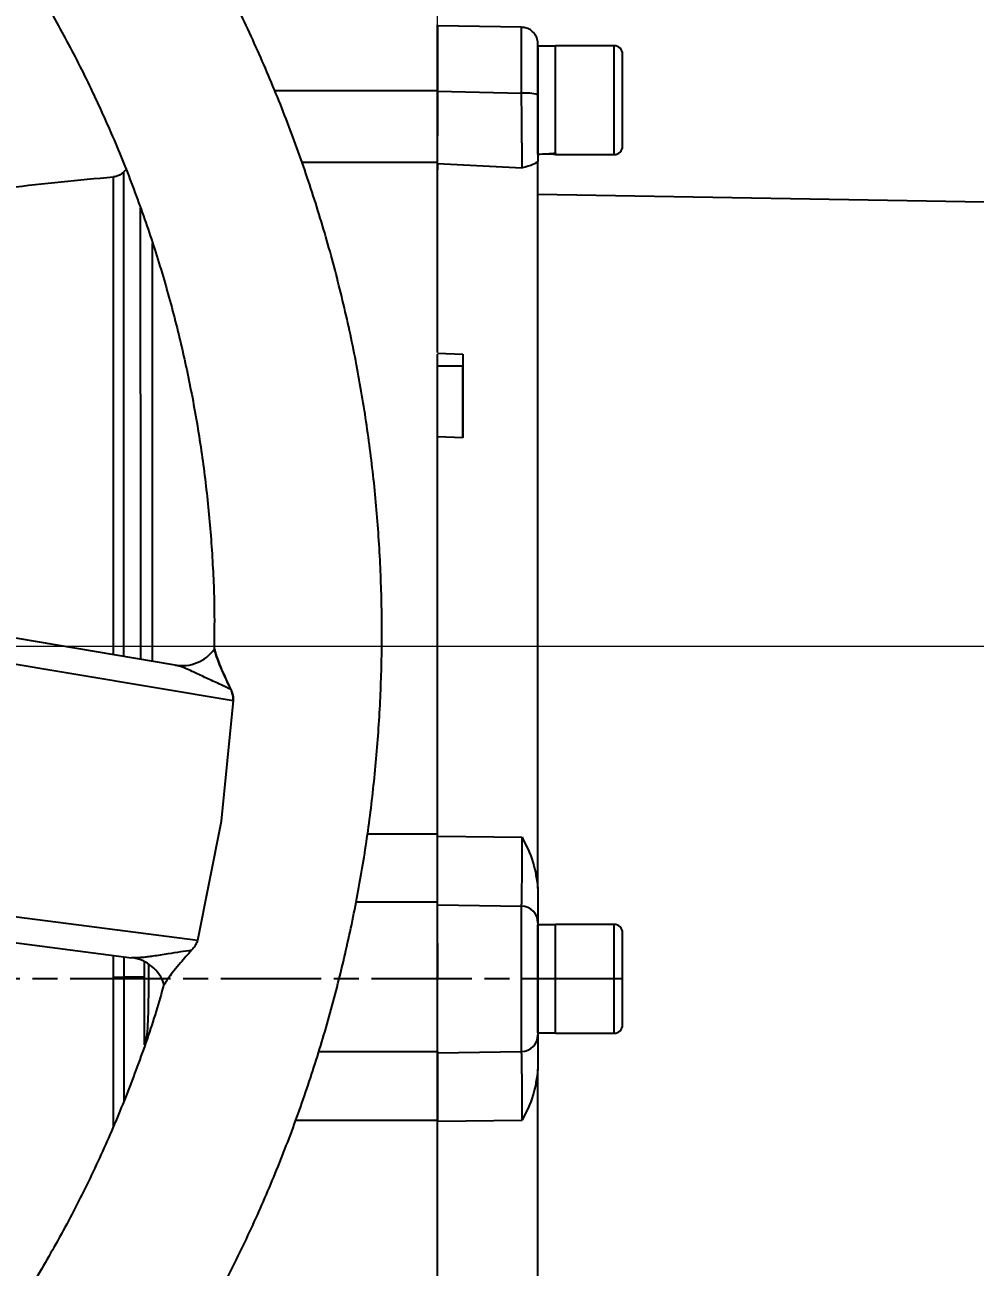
# Model space of a CAD drawing. Header units: millimetres. Extents: x 1953 to 4389, y 564 to 2287.
# Drawn here: x 3066.4 to 3180, y 925 to 1073.5 of the extents above; entities that cross this region are included whole.
import ezdxf

# ---------------------------------------------------------------- set-up
doc = ezdxf.new("R2010")
doc.units = ezdxf.units.MM
doc.linetypes.add('AM_ISO08W050', pattern=[18, 12, -1.5, 3, -1.5])
doc.layers.add('AM_5', color=3, linetype='Continuous', lineweight=25)
doc.layers.add('AM_7', color=4, linetype='AM_ISO08W050', lineweight=25)
doc.styles.add('SLDTEXTSTYLE1', font='txt.shx', dxfattribs={"width": 0.7, "bigfont": 'gbcbig.shx'})
doc.dimstyles.new('SLDDIMSTYLE12$0', dxfattribs={"dimtxt": 12, "dimasz": 10, "dimexe": 0, "dimexo": 0.0625, "dimgap": 0.875, "dimtad": 1, "dimdec": 1, "dimlfac": 1.8, "dimrnd": 1e-09, "dimzin": 12, "dimdsep": 46, "dimtxsty": 'SLDTEXTSTYLE1', "dimcen": 0.09, "dimdle": 8.16, "dimclrd": 3, "dimclre": 3, "dimadec": 0, "dimazin": 3, "dimtfac": 1, "dimtdec": 1, "dimtofl": 0, "dimtmove": 0, "dimatfit": 3, "dimfxl": 0, "dimfrac": 2, "dimtolj": 1, "dimlwd": 5, "dimlwe": 5, "dimarcsym": 0})
doc.dimstyles.new('SLDDIMSTYLE12$3', dxfattribs={"dimtxt": 12, "dimasz": 10, "dimexe": 0, "dimexo": 0.0625, "dimgap": 0.875, "dimtad": 1, "dimdec": 1, "dimlfac": 1.8, "dimrnd": 1e-09, "dimzin": 12, "dimdsep": 46, "dimtxsty": 'SLDTEXTSTYLE1', "dimcen": 0.09, "dimdle": 8.16, "dimclrd": 3, "dimclre": 3, "dimadec": 0, "dimazin": 3, "dimtfac": 1, "dimtdec": 1, "dimtofl": 0, "dimtmove": 0, "dimatfit": 3, "dimfxl": 0, "dimfrac": 2, "dimtolj": 1, "dimlwd": 5, "dimlwe": 5, "dimarcsym": 0})

# ---------------------------------------------------------------- blocks, each defined once
blk = doc.blocks.new('*D53')
at = {"layer": 'AM_5', "color": 3, "lineweight": 5, "transparency": 16777216}
blk.add_line((3115.75, 1071), (3115.75, 1147.72), dxfattribs=at)
at = {"layer": 'AM_5', "color": 3, "linetype": 'Continuous', "lineweight": 5, "transparency": 16777216}
for p, q in [((3125.75, 1147.72), (3277.75, 1147.72)), ((3287.75, 993.85), (3287.75, 1147.72))]:
    blk.add_line(p, q, dxfattribs=at)
at = {"layer": 'AM_5', "color": 3, "transparency": 16777216}
for points in [[(3125.75, 1149.39), (3125.75, 1146.05), (3115.75, 1147.72)], [(3277.75, 1149.39), (3277.75, 1146.05), (3287.75, 1147.72)]]:
    blk.add_solid(points, dxfattribs=at)
at = {"layer": 'Defpoints', "color": 0, "transparency": 16777216}
for p in [(3287.75, 1147.72), (3115.75, 1070.94), (3287.75, 993.79)]:
    blk.add_point(p, dxfattribs=at)
at = {"layer": 'AM_5', "color": 0, "transparency": 16777216, "insert": (3201.75, 1154.59), "char_height": 12, "attachment_point": 5, "style": 'SLDTEXTSTYLE1'}
blk.add_mtext('\\A1;175', dxfattribs=at)
blk = doc.blocks.new('*D69')
at = {"layer": 'AM_5', "color": 3, "lineweight": 5, "transparency": 16777216}
blk.add_line((3231.02, 1116.71), (3245.37, 1116.71), dxfattribs=at)
at = {"layer": 'AM_5', "color": 3, "linetype": 'Continuous', "lineweight": 5, "transparency": 16777216}
for p, q in [((3245.37, 1106.71), (3245.37, 1009.26)), ((2985.42, 999.26), (3245.37, 999.26))]:
    blk.add_line(p, q, dxfattribs=at)
at = {"layer": 'AM_5', "color": 3, "transparency": 16777216}
for points in [[(3243.7, 1106.71), (3247.04, 1106.71), (3245.37, 1116.71)], [(3243.7, 1009.26), (3247.04, 1009.26), (3245.37, 999.26)]]:
    blk.add_solid(points, dxfattribs=at)
at = {"layer": 'Defpoints', "color": 0, "transparency": 16777216}
for p in [(3230.96, 1116.71), (2985.36, 999.26), (3245.37, 999.26)]:
    blk.add_point(p, dxfattribs=at)
at = {"layer": 'AM_5', "color": 0, "transparency": 16777216, "insert": (3238.49, 1067.21), "char_height": 12, "attachment_point": 5, "rotation": 90, "style": 'SLDTEXTSTYLE1'}
blk.add_mtext('\\A1;115', dxfattribs=at)
blk = doc.blocks.new('*D54')
at = {"layer": 'AM_5', "color": 3, "linetype": 'Continuous', "lineweight": 5, "transparency": 16777216}
blk.add_line((3102.49, 1152.01), (3068.81, 1126.02), dxfattribs=at)
at = {"layer": 'AM_5', "color": 3, "lineweight": 5, "transparency": 16777216}
for p, q in [((3001.43, 1074.08), (3001.61, 1074.08)), ((3001.52, 1073.99), (3001.52, 1074.17))]:
    blk.add_line(p, q, dxfattribs=at)
at = {"layer": 'AM_5', "color": 3, "transparency": 16777216}
blk.add_solid([(3067.79, 1127.33), (3069.82, 1124.7), (3060.89, 1119.9)], dxfattribs=at)
at = {"layer": 'Defpoints', "color": 0, "transparency": 16777216}
for p in [(3060.89, 1119.9), (2942.15, 1028.25)]:
    blk.add_point(p, dxfattribs=at)
at = {"layer": 'AM_5', "color": 0, "transparency": 16777216, "insert": (3085.41, 1147.51), "char_height": 12, "attachment_point": 5, "rotation": 37.6642, "style": 'SLDTEXTSTYLE1'}
blk.add_mtext('\\A1;%%C345', dxfattribs=at)

msp = doc.modelspace()

# ---------------------------------------------------------------- linework, layer by layer
at = {"color": 7, "linetype": 'Continuous', "lineweight": 25}
for p, q in [((3125.787, 1073.209), (3115.752, 1073.384)), ((3129.852, 1070.933), (3127.752, 1070.933)), ((3136.852, 1070.993), (3129.852, 1070.993)), ((3096.276, 1065.629), (3115.752, 1065.629)), ((3115.752, 1065.564), (3125.787, 1065.314)), ((3127.752, 1058.168), (3127.752, 1060.326)), ((3127.752, 1060.153), (3127.752, 1058.053)), ((3115.752, 1057.038), (3099.53, 1057.038)), ((3129.852, 1057.993), (3136.852, 1057.993)), ((3078.54, 1056.195), (3078.226, 1055.881)), ((3115.752, 1056.913), (3115.752, 1056.179)), ((3115.752, 1056.913), (3125.857, 1056.397)), ((3257.279, 1050.973), (3127.752, 1053.234)), ((3115.753, 1034.243), (3118.753, 1034.132)), ((3118.753, 1034.132), (3118.753, 1032.708)), ((3118.753, 1032.708), (3115.753, 1032.708)), ((3118.753, 1024.136), (3115.753, 1024.248)), ((3084.41, 996.991), (3058.971, 1001.264)), ((3057.692, 998.381), (3091.344, 992.768)), ((3089.05, 998.94), (3089.05, 998.938)), ((3089.086, 998.938), (3089.086, 998.937)), ((3091.344, 992.768), (3089.883, 978.314)), ((3089.883, 978.314), (3089.883, 978.312)), ((3089.883, 978.312), (3087.055, 964.059)), ((3107.354, 976.826), (3115.753, 976.826)), ((3115.753, 976.522), (3125.857, 976.402)), ((3087.055, 964.059), (3053.223, 968.461)), ((3115.753, 968.651), (3105.99, 968.651)), ((3115.753, 968.319), (3125.788, 968.17)), ((3053.602, 965.318), (3079.187, 962.019)), ((3129.853, 965.933), (3127.753, 965.933)), ((3136.853, 965.993), (3129.853, 965.993)), ((3129.853, 965.993), (3129.853, 965.933)), ((3077.024, 959.699), (3077.024, 962.298)), ((3078.249, 962.14), (3078.249, 959.7)), ((3080.753, 959.705), (3080.753, 961.504)), ((3080.753, 959.705), (3080.753, 961.504)), ((3080.753, 959.705), (3078.249, 959.7)), ((3080.753, 951.596), (3080.753, 959.705)), ((3115.753, 955.244), (3115.753, 955.493)), ((3127.753, 953.053), (3129.853, 953.053)), ((3129.853, 952.993), (3136.853, 952.993)), ((3101.541, 950.79), (3115.753, 950.79)), ((3115.753, 950.668), (3125.788, 950.817)), ((3115.753, 942.579), (3098.774, 942.579)), ((3115.753, 942.466), (3125.857, 942.585))]:
    msp.add_line(p, q, dxfattribs=at)
at = {"color": 7, "linetype": 'Continuous', "lineweight": 25, "flags": 128}
for points in [[(3125.787, 1065.314), (3125.787, 1067.113), (3125.787, 1068.795), (3125.787, 1070.287), (3125.787, 1071.522), (3125.787, 1072.445), (3125.787, 1073.016), (3125.787, 1073.209)], [(3127.752, 1058.053), (3127.752, 1058.229), (3127.752, 1058.748), (3127.752, 1059.581), (3127.752, 1060.682), (3127.752, 1061.992), (3127.752, 1063.438), (3127.752, 1064.943), (3127.752, 1066.422), (3127.752, 1067.797), (3127.752, 1068.99), (3127.752, 1069.938), (3127.752, 1070.588), (3127.752, 1070.904), (3127.752, 1070.933)], [(3129.852, 1058.168), (3129.852, 1058.092), (3129.852, 1058.004), (3129.852, 1058.266), (3129.852, 1058.864), (3129.852, 1059.765), (3129.852, 1060.922), (3129.852, 1062.27), (3129.852, 1063.739), (3129.852, 1065.248), (3129.852, 1066.716), (3129.852, 1068.065), (3129.852, 1069.221), (3129.852, 1070.122), (3129.852, 1070.72), (3129.852, 1070.982), (3129.852, 1070.933)], [(3129.852, 1058.259), (3129.852, 1058.623), (3129.852, 1059.398), (3129.852, 1060.453), (3129.852, 1061.728), (3129.852, 1063.154), (3129.852, 1064.653), (3129.852, 1066.144), (3129.852, 1067.545), (3129.852, 1068.778), (3129.852, 1069.778), (3129.852, 1070.488), (3129.852, 1070.871), (3129.852, 1070.911)], [(3136.852, 1057.993), (3136.852, 1058.004), (3136.852, 1058.266), (3136.852, 1058.864), (3136.852, 1059.765), (3136.852, 1060.922), (3136.852, 1062.27), (3136.852, 1063.739), (3136.852, 1065.248), (3136.852, 1066.716), (3136.852, 1068.065), (3136.852, 1069.221), (3136.852, 1070.122), (3136.852, 1070.72), (3136.852, 1070.982), (3136.852, 1070.993)], [(3127.752, 1065.127), (3127.752, 1065.114), (3127.752, 1063.878), (3127.752, 1062.692), (3127.752, 1061.652), (3127.752, 1060.843), (3127.752, 1060.329), (3127.752, 1060.153)], [(3127.752, 1060.493), (3127.752, 1060.453), (3127.752, 1059.398), (3127.752, 1058.623), (3127.752, 1058.168)], [(3125.788, 950.817), (3125.788, 951.181), (3125.788, 951.914), (3125.788, 952.982), (3125.788, 954.34), (3125.788, 955.925), (3125.788, 957.669), (3125.788, 959.494), (3125.788, 961.318), (3125.788, 963.062), (3125.788, 964.648), (3125.788, 966.005), (3125.788, 967.074), (3125.788, 967.806), (3125.788, 968.17)], [(3127.753, 953.053), (3127.753, 953.069), (3127.753, 953.349), (3127.753, 953.965), (3127.753, 954.883), (3127.753, 956.054), (3127.753, 957.412), (3127.753, 958.884), (3127.753, 960.39), (3127.753, 961.846), (3127.753, 963.174), (3127.753, 964.301), (3127.753, 965.165), (3127.753, 965.718), (3127.753, 965.931), (3127.753, 965.933)], [(3129.853, 953.053), (3129.853, 953.037), (3129.853, 953.037), (3129.853, 953.385), (3129.853, 954.063), (3129.853, 955.033), (3129.853, 956.243), (3129.853, 957.629), (3129.853, 959.115), (3129.853, 960.622), (3129.853, 962.068), (3129.853, 963.375), (3129.853, 964.473), (3129.853, 965.302), (3129.853, 965.818), (3129.853, 965.993), (3129.853, 965.993)], [(3129.853, 953.053), (3129.853, 953.055), (3129.853, 953.268), (3129.853, 953.822), (3129.853, 954.686), (3129.853, 955.812), (3129.853, 957.14), (3129.853, 958.597), (3129.853, 960.102), (3129.853, 961.575), (3129.853, 962.933), (3129.853, 964.103), (3129.853, 965.022), (3129.853, 965.638), (3129.853, 965.918), (3129.853, 965.933)], [(3136.853, 952.993), (3136.853, 953.037), (3136.853, 953.385), (3136.853, 954.063), (3136.853, 955.033), (3136.853, 956.243), (3136.853, 957.629), (3136.853, 959.115), (3136.853, 960.622), (3136.853, 962.068), (3136.853, 963.375), (3136.853, 964.473), (3136.853, 965.302), (3136.853, 965.818), (3136.853, 965.993)]]:
    msp.add_lwpolyline(points, dxfattribs=at)
at = {"color": 7, "linetype": 'Continuous', "lineweight": 25}
for centre, radius, start, end in [((3136.852, 1069.993), 1, 360, 90), ((3126.268, 1059.986), 5.35, 73.89602, 95.15846), ((3136.852, 1058.993), 1, 270, 360), ((3085.242, 1001.585), 4.669, 259.74027, 325.43734), ((3125.757, 966.175), 1.995, 0.12481, 89.13021), ((3136.853, 964.993), 1, 360, 90), ((3078.64, 957.383), 4.668, 17.58427, 83.2716), ((3076.966, 1623.753), 664.054, 270.005021, 270.110676), ((3136.853, 953.993), 1, 270, 360), ((3125.757, 952.812), 1.995, 270.86979, 359.87519)]:
    msp.add_arc(centre, radius, start, end, dxfattribs=at)
for centre, major_axis, ratio, start_param, end_param in [((3127.752, 1064.493), (11.154, 0), 0.5773485, 4.712389, 4.9017857), ((3129.852, 1064.493), (11.154, 0), 0.5773485, 4.6181166, 4.712389), ((3080.752, 959.494), (0, 98.916), 0.0000054, 4.6323855, 4.7145267)]:
    msp.add_ellipse(centre, major_axis=major_axis, ratio=ratio, start_param=start_param, end_param=end_param, dxfattribs=at)
for points, knots in [([(2938.32, 830.528), (2940.88, 830.553), (2944.46, 830.588), (2949.73, 830.867), (2954.194, 831.202), (2959.51, 831.768), (2965.079, 832.541), (2970.892, 833.551), (2976.864, 834.807), (2982.94, 836.318), (2989.078, 838.088), (2995.243, 840.123), (3001.406, 842.422), (3007.543, 844.987), (3013.631, 847.818), (3019.651, 850.911), (3025.584, 854.266), (3031.413, 857.878), (3037.123, 861.744), (3042.698, 865.858), (3048.125, 870.215), (3053.391, 874.809), (3058.482, 879.634), (3063.387, 884.682), (3068.094, 889.944), (3072.592, 895.414), (3076.87, 901.083), (3080.919, 906.94), (3084.729, 912.977), (3088.29, 919.182), (3091.595, 925.547), (3094.636, 932.06), (3097.405, 938.709), (3099.896, 945.483), (3102.101, 952.371), (3104.016, 959.36), (3105.634, 966.437), (3106.952, 973.591), (3107.965, 980.808), (3108.67, 988.075), (3109.062, 995.379), (3109.141, 1002.707), (3108.904, 1010.045), (3108.35, 1017.38), (3107.478, 1024.698), (3106.288, 1031.985), (3104.78, 1039.227), (3102.954, 1046.412), (3100.814, 1053.525), (3098.36, 1060.552), (3095.595, 1067.481), (3092.523, 1074.297), (3089.146, 1080.988), (3085.468, 1087.54), (3081.494, 1093.94), (3077.229, 1100.175), (3072.678, 1106.233), (3067.846, 1112.101), (3062.739, 1117.768), (3057.362, 1123.22), (3051.916, 1128.268), (3046.442, 1132.92), (3040.984, 1137.19), (3035.359, 1141.232), (3029.578, 1145.04), (3023.65, 1148.609), (3017.588, 1151.931), (3011.402, 1155.001), (3005.105, 1157.814), (2998.712, 1160.366), (2992.237, 1162.652), (2985.699, 1164.669), (2979.124, 1166.411), (2972.551, 1167.876), (2966.057, 1169.057), (2959.768, 1169.955), (2954.244, 1170.538), (2949.361, 1170.906), (2944.537, 1171.145), (2938.563, 1171.262), (2933.046, 1171.152), (2927.777, 1170.88), (2923.312, 1170.543), (2917.996, 1169.978), (2912.427, 1169.204), (2906.614, 1168.194), (2900.643, 1166.938), (2894.567, 1165.428), (2888.429, 1163.657), (2882.263, 1161.623), (2876.1, 1159.323), (2869.963, 1156.758), (2863.875, 1153.928), (2857.855, 1150.834), (2851.923, 1147.479), (2846.093, 1143.867), (2840.384, 1140.002), (2834.808, 1135.888), (2829.381, 1131.53), (2824.115, 1126.936), (2819.024, 1122.112), (2814.119, 1117.064), (2809.412, 1111.801), (2804.914, 1106.331), (2800.636, 1100.663), (2796.587, 1094.806), (2792.778, 1088.769), (2789.216, 1082.563), (2785.911, 1076.198), (2782.869, 1069.686), (2780.107, 1063.035), (2777.77, 1056.753), (2776.491, 1052.648), (2775.928, 1050.839)], [0, 0, 0, 0, 0.0102074, 0.014274, 0.021037, 0.0280561, 0.0355867, 0.0434511, 0.0515783, 0.0599113, 0.0684099, 0.0770439, 0.085791, 0.0946336, 0.1035582, 0.112554, 0.1216124, 0.1307262, 0.1398897, 0.1490979, 0.1583469, 0.1676331, 0.1769537, 0.1863062, 0.1956884, 0.2050985, 0.2145348, 0.2239961, 0.233481, 0.2429885, 0.2525178, 0.262068, 0.2716385, 0.2812287, 0.2908382, 0.3004664, 0.3101132, 0.3197782, 0.3294613, 0.3391624, 0.3488814, 0.3586183, 0.3683733, 0.3781464, 0.387938, 0.3977483, 0.4075776, 0.4174265, 0.4272956, 0.4371854, 0.4470968, 0.4570307, 0.4669882, 0.4769704, 0.486979, 0.4970156, 0.5070822, 0.5171812, 0.5273154, 0.5374882, 0.5477037, 0.5569145, 0.5661226, 0.5753266, 0.5845258, 0.5937191, 0.6029052, 0.6120821, 0.6212471, 0.6303962, 0.6395236, 0.6486197, 0.6576679, 0.6666375, 0.6754633, 0.6839789, 0.6919633, 0.6976055, 0.7035012, 0.7112199, 0.7214273, 0.7254939, 0.7322569, 0.739276, 0.7468066, 0.754671, 0.7627982, 0.7711312, 0.7796298, 0.7882638, 0.7970109, 0.8058535, 0.8147781, 0.8237739, 0.8328323, 0.8419461, 0.8511096, 0.8603178, 0.8695668, 0.878853, 0.8881736, 0.8975261, 0.9069083, 0.9163184, 0.9257547, 0.935216, 0.9447009, 0.9542084, 0.9637377, 0.9732879, 0.9828584, 0.9924486, 1, 1, 1, 1]), ([(2939.136, 1151.217), (2941.536, 1151.18), (2944.895, 1151.128), (2949.837, 1150.824), (2954.027, 1150.467), (2959.014, 1149.876), (2964.235, 1149.076), (2969.681, 1148.038), (2975.269, 1146.755), (2980.948, 1145.216), (2986.677, 1143.418), (2992.42, 1141.358), (2998.151, 1139.034), (3003.843, 1136.446), (3009.475, 1133.596), (3015.026, 1130.486), (3020.48, 1127.119), (3025.817, 1123.5), (3031.023, 1119.633), (3036.082, 1115.525), (3040.98, 1111.18), (3045.703, 1106.608), (3050.239, 1101.814), (3054.575, 1096.809), (3058.699, 1091.599), (3062.602, 1086.196), (3066.271, 1080.609), (3069.697, 1074.848), (3072.872, 1068.924), (3075.785, 1062.849), (3078.43, 1056.634), (3080.798, 1050.292), (3082.883, 1043.835), (3084.678, 1037.275), (3086.178, 1030.627), (3087.376, 1023.903), (3088.273, 1017.117), (3088.848, 1010.284), (3089.123, 1004.217), (3089.071, 1000.433), (3089.05, 998.94)], [0, 0, 0, 0, 0.0302952, 0.0423856, 0.0624901, 0.08336, 0.1057536, 0.1291426, 0.1533151, 0.1781023, 0.2033838, 0.2290707, 0.2550958, 0.2814075, 0.3079654, 0.3347376, 0.3616982, 0.3888263, 0.4161047, 0.4435189, 0.4710571, 0.4987089, 0.526466, 0.5543209, 0.5822674, 0.6103001, 0.6384144, 0.6666062, 0.6948723, 0.7232096, 0.7516156, 0.7800883, 0.8086258, 0.8372268, 0.86589, 0.8946146, 0.9234, 0.9522458, 0.9811519, 1, 1, 1, 1]), ([(3115.752, 1065.629), (3115.752, 1066.692), (3115.752, 1068.818), (3115.752, 1071.386), (3115.752, 1073.155), (3115.752, 1073.379), (3115.752, 1073.49)], [0, 0, 0, 0, 0.2503661, 0.5007322, 0.7510982, 1, 1, 1, 1]), ([(3115.752, 1073.384), (3115.752, 1073.273), (3115.752, 1073.051), (3115.752, 1071.251), (3115.752, 1069.604), (3115.752, 1068.537), (3115.752, 1068.493)], [0, 0, 0, 0, 0.32863136, 0.65726272, 0.98589409, 1, 1, 1, 1]), ([(3127.752, 1070.793), (3127.752, 1070.849), (3127.752, 1071.099), (3127.752, 1071.186), (3127.752, 1071.209), (3127.752, 1071.212), (3127.752, 1071.218), (3127.752, 1071.225), (3127.752, 1071.248), (3127.746, 1071.488), (3127.657, 1071.919), (3127.342, 1072.476), (3126.863, 1072.912), (3126.312, 1073.179), (3125.936, 1073.178), (3125.793, 1073.177)], [0, 0, 0, 0, 0.0799652, 0.3519428, 0.420096, 0.4244444, 0.4252673, 0.4262442, 0.4288884, 0.4379541, 0.5614142, 0.669529, 0.7910614, 0.920557, 1, 1, 1, 1]), ([(3127.752, 1070.793), (3127.752, 1070.781), (3127.752, 1070.629), (3127.752, 1069.515), (3127.752, 1067.583), (3127.752, 1065.945), (3127.752, 1065.126)], [0, 0, 0, 0, 0.02552267, 0.35034845, 0.67517422, 1, 1, 1, 1]), ([(3137.852, 1064.493), (3137.852, 1065.185), (3137.852, 1066.25), (3137.852, 1067.53), (3137.852, 1068.411), (3137.852, 1069.121), (3137.852, 1069.807), (3137.852, 1069.92), (3137.852, 1069.993)], [0, 0, 0, 0, 0.2394568, 0.3683607, 0.5, 0.6316393, 0.7605432, 1, 1, 1, 1]), ([(3115.752, 1056.913), (3115.752, 1057.195), (3115.752, 1057.756), (3115.752, 1059.775), (3115.752, 1062.424), (3115.752, 1064.517), (3115.752, 1065.564)], [0, 0, 0, 0, 0.2500466, 0.4994486, 0.7493959, 1, 1, 1, 1]), ([(3115.752, 1064.494), (3115.752, 1063.938), (3115.752, 1062.826), (3115.752, 1061.407), (3115.752, 1060.478), (3115.752, 1060.116), (3115.752, 1060.379), (3115.752, 1060.493)], [0, 0, 0, 0, 0.2095815, 0.4191631, 0.6287446, 0.8383262, 1, 1, 1, 1]), ([(3125.857, 1056.397), (3125.856, 1056.672), (3125.855, 1057.042), (3125.85, 1057.997), (3125.846, 1058.676), (3125.84, 1059.491), (3125.83, 1060.509), (3125.818, 1061.821), (3125.804, 1063.45), (3125.793, 1064.673), (3125.787, 1065.314)], [0, 0, 0, 0, 0.2442896, 0.3290361, 0.4144899, 0.500125, 0.5979924, 0.7157703, 0.8510724, 1, 1, 1, 1]), ([(3127.752, 1065.126), (3127.752, 1064.366), (3127.752, 1062.851), (3127.752, 1060.723), (3127.752, 1058.766), (3127.752, 1057.701), (3127.752, 1057.167)], [0, 0, 0, 0, 0.2507669, 0.5000113, 0.749245, 1, 1, 1, 1]), ([(3137.852, 1058.993), (3137.852, 1059.067), (3137.852, 1059.18), (3137.852, 1059.866), (3137.852, 1060.575), (3137.852, 1061.457), (3137.852, 1062.737), (3137.852, 1063.801), (3137.852, 1064.493)], [0, 0, 0, 0, 0.2394568, 0.3683607, 0.5, 0.6316393, 0.7605432, 1, 1, 1, 1]), ([(3115.753, 1034.325), (3115.753, 1035.022), (3115.753, 1037.993), (3115.752, 1042.443), (3115.752, 1047.586), (3115.752, 1051.739), (3115.752, 1055.022), (3115.752, 1056.366), (3115.752, 1057.038)], [0, 0, 0, 0, 0.0577205, 0.2461764, 0.4346323, 0.6230882, 0.8115441, 1, 1, 1, 1]), ([(3127.752, 1057.167), (3127.607, 1057.047), (3127.314, 1056.806), (3126.344, 1056.534), (3125.857, 1056.397)], [0, 0, 0, 0, 0.4975573, 1, 1, 1, 1]), ([(3078.247, 1055.902), (3078.066, 1055.749), (3077.704, 1055.445), (3077.238, 1055.359), (3077.006, 1055.316)], [0, 0, 0, 0, 0.5000001, 1, 1, 1, 1]), ([(3078.239, 1055.822), (3078.239, 1055.845), (3078.24, 1055.986), (3078.24, 1055.327), (3078.241, 1053.786), (3078.242, 1051.206), (3078.243, 1047.704), (3078.244, 1043.268), (3078.245, 1037.938), (3078.245, 1031.752), (3078.246, 1024.759), (3078.247, 1017.032), (3078.247, 1008.596), (3078.248, 1002.206), (3078.248, 998.541), (3078.248, 998.026)], [0, 0, 0, 0, 0.016394, 0.101859, 0.1878451, 0.2743525, 0.3613811, 0.4489308, 0.5370018, 0.6255939, 0.7147072, 0.8043418, 0.8944974, 0.9851743, 1, 1, 1, 1]), ([(3115.752, 1048.976), (3115.752, 1050.124), (3115.752, 1052.474), (3115.752, 1055.141), (3115.752, 1056.323), (3115.752, 1056.913)], [0, 0, 0, 0, 0.3234516, 0.6617258, 1, 1, 1, 1]), ([(3077.015, 1055.299), (3072.86, 1054.896), (3065.49, 1054.181), (3058.148, 1053.223), (3054.946, 1052.806)], [0, 0, 0, 0, 0.56379171, 1, 1, 1, 1]), ([(3077.023, 998.232), (3077.023, 1000.178), (3077.023, 1005.048), (3077.023, 1010.401), (3077.022, 1014.57), (3077.022, 1016.816), (3077.022, 1019.022), (3077.022, 1021.186), (3077.022, 1023.304), (3077.021, 1025.375), (3077.021, 1028.34), (3077.02, 1032.231), (3077.02, 1036.933), (3077.019, 1041.552), (3077.018, 1045.356), (3077.017, 1048.378), (3077.017, 1050.705), (3077.016, 1052.661), (3077.015, 1054.147), (3077.015, 1055.132), (3077.014, 1055.25), (3077.014, 1055.309)], [0, 0, 0, 0, 0.0577112, 0.1444095, 0.1693942, 0.1944696, 0.2196359, 0.2448929, 0.2702408, 0.2956794, 0.3212087, 0.3825805, 0.4507211, 0.5256294, 0.607304, 0.6655257, 0.7267557, 0.7909939, 0.8582398, 0.9284932, 1, 1, 1, 1]), ([(3080.289, 997.683), (3080.289, 999.426), (3080.288, 1003.597), (3080.287, 1009.915), (3080.285, 1016.412), (3080.284, 1020.928), (3080.282, 1023.659), (3080.282, 1024.944), (3080.281, 1026.167), (3080.281, 1027.332), (3080.28, 1028.438), (3080.278, 1031.558), (3080.276, 1036.414), (3080.272, 1042.392), (3080.273, 1047.053), (3080.264, 1050.043), (3080.263, 1051.252), (3080.263, 1051.579)], [0, 0, 0, 0, 0.0708686, 0.1695597, 0.2704087, 0.3610308, 0.383079, 0.4044252, 0.4250694, 0.4450117, 0.4642519, 0.4827902, 0.6102084, 0.7376719, 0.865182, 0.9635673, 1, 1, 1, 1]), ([(3081.704, 997.446), (3081.704, 998.673), (3081.703, 1002.754), (3081.701, 1009.438), (3081.699, 1017.487), (3081.696, 1025.24), (3081.693, 1032.591), (3081.69, 1039.326), (3081.687, 1044.267), (3081.685, 1046.652), (3081.684, 1047.381)], [0, 0, 0, 0, 0.0570997, 0.1899714, 0.32791, 0.4709149, 0.6189859, 0.7721223, 0.9303237, 1, 1, 1, 1]), ([(3115.753, 976.826), (3115.753, 980.12), (3115.753, 986.708), (3115.753, 996.261), (3115.753, 1005.443), (3115.753, 1014.152), (3115.753, 1022.265), (3115.753, 1029.001), (3115.753, 1032.681), (3115.753, 1034.155)], [0, 0, 0, 0, 0.149957, 0.2999139, 0.4498709, 0.5998278, 0.7497848, 0.8997417, 1, 1, 1, 1]), ([(3118.753, 1024.136), (3118.753, 1025.407), (3118.753, 1028.431), (3118.753, 1031.138), (3118.753, 1032.708)], [0, 0, 0, 0, 0.4203629, 1, 1, 1, 1]), ([(3089.086, 998.938), (3089.094, 998.903), (3089.113, 998.825), (3089.298, 998.174), (3089.816, 996.66), (3090.559, 995.103), (3091.056, 994.061)], [0, 0, 0, 0, 0.1105283, 0.2490059, 0.4974103, 1, 1, 1, 1]), ([(3091.078, 994.06), (3090.571, 995.102), (3089.813, 996.66), (3089.307, 998.151), (3089.117, 998.807), (3089.096, 998.894), (3089.086, 998.938)], [0, 0, 0, 0, 0.5024672, 0.7509757, 0.8756525, 1, 1, 1, 1]), ([(3091.078, 994.06), (3090.69, 994.25), (3089.763, 994.704), (3088.316, 995.341), (3086.751, 996.075), (3085.367, 996.734), (3084.689, 996.916), (3084.41, 996.991)], [0, 0, 0, 0, 0.1543805, 0.3689656, 0.5771659, 0.8257398, 1, 1, 1, 1]), ([(3091.056, 994.061), (3091.065, 994.033), (3091.129, 993.843), (3091.245, 993.551), (3091.342, 993.139), (3091.343, 992.887), (3091.344, 992.768)], [0, 0, 0, 0, 0.0709429, 0.4685237, 0.7475032, 1, 1, 1, 1]), ([(3091.344, 992.768), (3091.343, 992.887), (3091.342, 993.138), (3091.233, 993.58), (3091.138, 993.876), (3091.078, 994.06)], [0, 0, 0, 0, 0.2505518, 0.5313012, 1, 1, 1, 1]), ([(3115.753, 968.319), (3115.753, 968.546), (3115.753, 968.998), (3115.753, 970.877), (3115.753, 973.422), (3115.753, 975.487), (3115.753, 976.522)], [0, 0, 0, 0, 0.25006523, 0.49944561, 0.74938637, 1, 1, 1, 1]), ([(3125.788, 968.17), (3125.793, 968.267), (3125.805, 968.451), (3125.817, 969.053), (3125.827, 969.669), (3125.835, 970.211), (3125.846, 971.306), (3125.855, 973.264), (3125.857, 975.371), (3125.857, 976.402)], [0, 0, 0, 0, 0.14905892, 0.28448604, 0.36525303, 0.43740721, 0.50045229, 0.75546744, 1, 1, 1, 1]), ([(3125.857, 976.402), (3126.345, 975.431), (3127.314, 973.498), (3127.607, 971.351), (3127.753, 970.283)], [0, 0, 0, 0, 0.5024427, 1, 1, 1, 1]), ([(3127.753, 970.283), (3127.753, 969.731), (3127.753, 968.629), (3127.753, 967.41), (3127.753, 966.523), (3127.753, 966.294), (3127.753, 966.179)], [0, 0, 0, 0, 0.250755, 0.4999887, 0.7492331, 1, 1, 1, 1]), ([(3115.753, 955.406), (3115.753, 955.779), (3115.753, 957.057), (3115.753, 959.759), (3115.753, 962.989), (3115.753, 965.808), (3115.753, 967.913), (3115.753, 968.405), (3115.753, 968.651)], [0, 0, 0, 0, 0.0763206, 0.2610565, 0.4457924, 0.6305282, 0.8152641, 1, 1, 1, 1]), ([(3137.853, 953.993), (3137.853, 954.067), (3137.853, 954.18), (3137.853, 954.866), (3137.853, 955.575), (3137.853, 956.457), (3137.853, 957.737), (3137.853, 959.493), (3137.853, 961.25), (3137.853, 962.53), (3137.853, 963.411), (3137.853, 964.121), (3137.853, 964.807), (3137.853, 964.92), (3137.853, 964.993)], [0, 0, 0, 0, 0.1197284, 0.1841803, 0.25, 0.3158197, 0.3802716, 0.5, 0.6197284, 0.6841803, 0.75, 0.8158197, 0.8802716, 1, 1, 1, 1]), ([(3087.055, 964.059), (3087.002, 963.903), (3086.874, 963.524), (3086.599, 963.163), (3086.417, 962.961), (3086.37, 962.909)], [0, 0, 0, 0, 0.3410071, 0.8286347, 1, 1, 1, 1]), ([(3115.753, 963.493), (3115.753, 963.608), (3115.753, 963.871), (3115.753, 963.51), (3115.753, 962.581), (3115.753, 961.162), (3115.753, 960.05), (3115.753, 959.494)], [0, 0, 0, 0, 0.1621533, 0.371615, 0.5810766, 0.7905383, 1, 1, 1, 1]), ([(3086.37, 962.909), (3085.927, 962.838), (3084.963, 962.686), (3083.4, 962.446), (3082.085, 962.239), (3081.107, 962.109), (3080.543, 962.045), (3080.016, 962.002), (3079.541, 961.982), (3079.294, 962.008), (3079.187, 962.019)], [0, 0, 0, 0, 0.1610959, 0.3500594, 0.5867226, 0.6799971, 0.7629362, 0.835774, 0.9281692, 1, 1, 1, 1]), ([(3086.37, 962.909), (3085.907, 962.399), (3084.855, 961.243), (3083.805, 959.886), (3083.245, 959.056), (3083.102, 958.813), (3083.088, 958.79), (3083.09, 958.793), (3083.09, 958.793)], [0, 0, 0, 0, 0.296932, 0.6736495, 0.8400755, 0.9606673, 0.9947876, 1, 1, 1, 1]), ([(3081.206, 961.216), (3081.21, 960.664), (3081.219, 959.27), (3081.199, 956.91), (3081.15, 954.819), (3081.08, 953.312), (3081.028, 952.964), (3080.999, 952.774)], [0, 0, 0, 0, 0.1446681, 0.3655212, 0.6066409, 0.7853277, 1, 1, 1, 1]), ([(3077.024, 941.875), (3077.024, 944.824), (3077.024, 950.726), (3077.024, 956.706), (3077.024, 959.699)], [0, 0, 0, 0, 0.4994879, 1, 1, 1, 1]), ([(3078.249, 959.7), (3078.249, 956.541), (3078.249, 951.575), (3078.249, 946.679), (3078.249, 944.897)], [0, 0, 0, 0, 0.63598219, 1, 1, 1, 1]), ([(3083.05, 958.8), (3082.749, 957.738), (3081.813, 954.434), (3079.906, 948.982), (3077.348, 942.455), (3074.463, 936.043), (3071.277, 929.755), (3067.789, 923.606), (3064.005, 917.611), (3059.928, 911.782), (3055.565, 906.133), (3050.921, 900.677), (3046.002, 895.428), (3040.993, 890.571), (3035.938, 886.1), (3030.88, 882.001), (3025.652, 878.128), (3020.264, 874.486), (3014.728, 871.083), (3009.056, 867.924), (3003.259, 865.017), (2997.351, 862.367), (2991.347, 859.978), (2985.265, 857.855), (2979.125, 856.003), (2972.958, 854.425), (2966.814, 853.126), (2960.805, 852.113), (2955.238, 851.402), (2950.392, 850.957), (2945.923, 850.679), (2942.018, 850.542), (2939.419, 850.532), (2938.37, 850.528)], [0, 0, 0, 0, 0.0170783, 0.0531439, 0.089298, 0.1255445, 0.1618882, 0.1983346, 0.2348901, 0.2715626, 0.3083611, 0.3452967, 0.3823824, 0.4196345, 0.4532144, 0.4867833, 0.5203362, 0.5538698, 0.5873798, 0.6208602, 0.654303, 0.6876965, 0.7210233, 0.7542563, 0.7873511, 0.8202281, 0.8527303, 0.8844984, 0.9144909, 0.939551, 0.9597807, 0.9837802, 1, 1, 1, 1]), ([(3080.999, 952.774), (3080.981, 952.691), (3080.946, 952.531), (3080.913, 952.185), (3080.898, 952.021)], [0, 0, 0, 0, 0.5255504, 1, 1, 1, 1]), ([(3127.753, 952.808), (3127.753, 952.693), (3127.753, 952.464), (3127.753, 951.578), (3127.753, 950.358), (3127.753, 949.257), (3127.753, 948.704)], [0, 0, 0, 0, 0.2507669, 0.5000113, 0.749245, 1, 1, 1, 1]), ([(3115.753, 942.466), (3115.753, 943.498), (3115.753, 945.56), (3115.753, 948.104), (3115.753, 949.986), (3115.753, 950.44), (3115.753, 950.668)], [0, 0, 0, 0, 0.25004665, 0.49944856, 0.74939592, 1, 1, 1, 1]), ([(3125.857, 942.585), (3125.857, 943.619), (3125.856, 945.012), (3125.85, 946.546), (3125.846, 947.427), (3125.841, 948.265), (3125.831, 949.091), (3125.818, 949.874), (3125.805, 950.536), (3125.793, 950.721), (3125.788, 950.817)], [0, 0, 0, 0, 0.2442896, 0.3290361, 0.4144898, 0.500125, 0.5979924, 0.7157703, 0.8510724, 1, 1, 1, 1]), ([(3127.753, 948.704), (3127.607, 947.636), (3127.314, 945.49), (3126.345, 943.556), (3125.857, 942.585)], [0, 0, 0, 0, 0.4975573, 1, 1, 1, 1])]:
    msp.add_open_spline(points, degree=3, knots=knots, dxfattribs=at)
for points in [[(3115.752, 1065.564), (3115.752, 1066.618), (3115.752, 1068.726), (3115.752, 1071.28), (3115.752, 1073.044), (3115.752, 1073.271), (3115.752, 1073.384)], [(3115.752, 1068.744), (3115.752, 1068.68), (3115.752, 1068.552), (3115.752, 1067.569), (3115.752, 1066.164), (3115.752, 1065.051), (3115.752, 1064.494)], [(3115.752, 1057.038), (3115.752, 1057.316), (3115.752, 1057.872), (3115.752, 1059.877), (3115.752, 1062.508), (3115.752, 1064.589), (3115.752, 1065.629)], [(3127.753, 970.283), (3127.753, 973.935), (3127.753, 981.238), (3127.753, 991.881), (3127.753, 1002.124), (3127.753, 1011.825), (3127.753, 1020.864), (3127.753, 1029.126), (3127.753, 1036.508), (3127.752, 1042.912), (3127.752, 1048.268), (3127.752, 1052.475), (3127.752, 1055.595), (3127.752, 1056.643), (3127.752, 1057.167)], [(3118.753, 1034.132), (3118.753, 1032.555), (3118.753, 1029.403), (3118.753, 1025.892), (3118.753, 1024.136)], [(3115.753, 1022.713), (3115.753, 1024.47), (3115.753, 1027.985), (3115.753, 1031.134), (3115.753, 1032.708)], [(3115.753, 976.522), (3115.753, 979.436), (3115.753, 985.263), (3115.753, 993.758), (3115.753, 1001.986), (3115.753, 1009.858), (3115.753, 1017.358), (3115.753, 1021.951), (3115.753, 1024.248)], [(3115.753, 968.651), (3115.753, 968.878), (3115.753, 969.331), (3115.753, 971.209), (3115.753, 973.742), (3115.753, 975.798), (3115.753, 976.826)], [(3115.753, 959.494), (3115.753, 960.569), (3115.753, 962.72), (3115.753, 965.506), (3115.753, 967.593), (3115.753, 968.077), (3115.753, 968.319)], [(3127.753, 966.179), (3127.753, 966.013), (3127.753, 965.68), (3127.753, 964.106), (3127.753, 961.975), (3127.753, 960.321), (3127.753, 959.494)], [(3115.753, 950.668), (3115.753, 950.91), (3115.753, 951.395), (3115.753, 953.481), (3115.753, 956.268), (3115.753, 958.418), (3115.753, 959.494)], [(3127.753, 959.494), (3127.753, 958.667), (3127.753, 957.012), (3127.753, 954.881), (3127.753, 953.307), (3127.753, 952.974), (3127.753, 952.808)], [(3115.753, 950.79), (3115.753, 950.559), (3115.753, 950.097), (3115.753, 948.208), (3115.753, 945.666), (3115.753, 943.608), (3115.753, 942.579)], [(3127.752, 861.82), (3127.752, 862.344), (3127.752, 863.392), (3127.752, 866.512), (3127.752, 870.72), (3127.752, 876.075), (3127.753, 882.48), (3127.753, 889.861), (3127.753, 898.123), (3127.753, 907.162), (3127.753, 916.863), (3127.753, 927.106), (3127.753, 937.749), (3127.753, 945.053), (3127.753, 948.704)], [(3115.752, 862.023), (3115.752, 862.709), (3115.752, 864.082), (3115.752, 867.403), (3115.752, 871.606), (3115.752, 876.742), (3115.753, 882.731), (3115.753, 889.519), (3115.753, 897.033), (3115.753, 905.195), (3115.753, 913.92), (3115.753, 923.121), (3115.753, 932.687), (3115.753, 939.281), (3115.753, 942.579)], [(3115.753, 894.74), (3115.753, 897.036), (3115.753, 901.629), (3115.753, 909.13), (3115.753, 917.001), (3115.753, 925.23), (3115.753, 933.724), (3115.753, 939.552), (3115.753, 942.466)]]:
    msp.add_open_spline(points, degree=3, dxfattribs=at)
at = {"layer": 'AM_7'}
msp.add_line((3137.853, 959.493), (2928.029, 959.493), dxfattribs=at)

# ---------------------------------------------------------------- dimensions: what is measured, and where the dimension line sits
at = {"layer": 'AM_5'}
dim = msp.add_diameter_dim_2p(p1=(2942.15, 1028.25), p2=(3060.89, 1119.905), text='%%C345', dimstyle='SLDDIMSTYLE12$3', override={"dimlfac": 1, "dimpost": ''}, dxfattribs=at)
dim.commit()
dim.dimension.update_dxf_attribs({"geometry": '*D54', "text_midpoint": (3085.405, 1147.512)})
dim = msp.add_linear_dim(base=(3287.752, 1147.719), p1=(3115.752, 1070.939), p2=(3287.752, 993.787), text='175', dimstyle='SLDDIMSTYLE12$0', override={"dimlfac": 1}, dxfattribs=at)
dim.commit()
dim.dimension.update_dxf_attribs({"geometry": '*D53', "text_midpoint": (3201.752, 1147.719), "dimtype": 160})
dim = msp.add_linear_dim(base=(3245.37, 999.26), p1=(3230.957, 1116.709), p2=(2985.362, 999.26), angle=90, text='115', dimstyle='SLDDIMSTYLE12$0', override={"dimlfac": 1}, dxfattribs=at)
dim.commit()
dim.dimension.update_dxf_attribs({"geometry": '*D69', "text_midpoint": (3245.37, 1067.214), "dimtype": 160})

doc.saveas('drawing.dxf')
